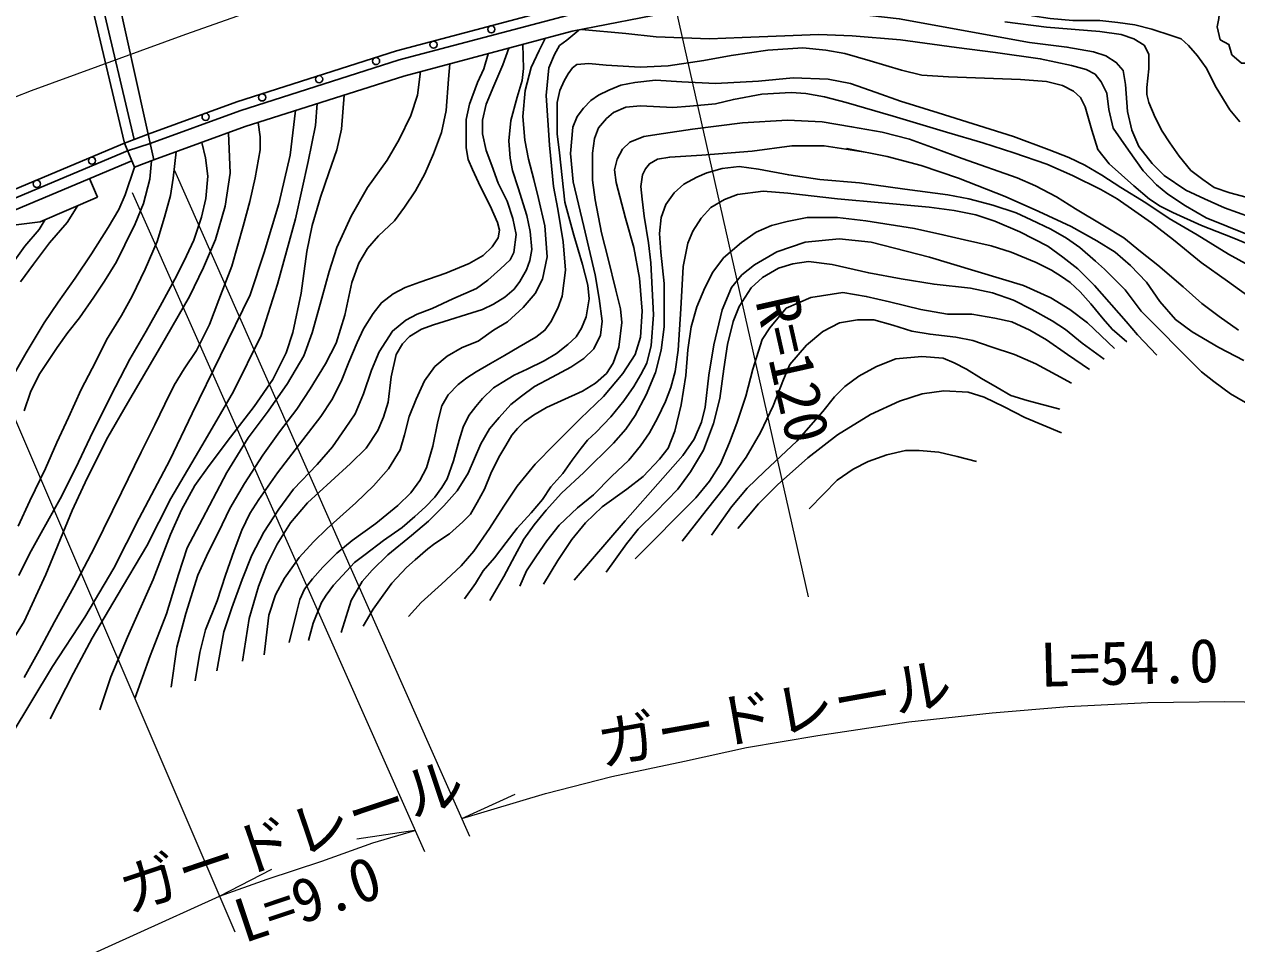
# Model space of a CAD drawing. Units: millimetres at full size, sheet at 1:1000; details may follow other scales. Extents: x 40000 to 680000, y 20000 to 380000.
# Drawn here: x 338367 to 389062, y 259204 to 297654 of the extents above; entities that cross this region are included whole.
import ezdxf
from ezdxf.enums import TextEntityAlignment as Align

# ---------------------------------------------------------------- set-up
doc = ezdxf.new("R2010")
doc.units = ezdxf.units.MM
doc.header["$LTSCALE"] = 1000
doc.linetypes.add('CHAIN', pattern=[18.5, 12, -1.5, 3.5, -1.5])
for name, color, linetype, lineweight in [('M-BGD', 7, 'Continuous', 25), ('M-BMK', 2, 'CHAIN', 13), ('M-STR-HTXT', 7, 'Continuous', 13), ('M-STR-STR1', 1, 'Continuous', 25)]:
    doc.layers.add(name, color=color, linetype=linetype, lineweight=lineweight)
doc.styles.add('ＭＳ ゴシック', font='')
doc.styles.get('ＭＳ ゴシック').set_extended_font_data('MS Gothic')

msp = doc.modelspace()

# ---------------------------------------------------------------- linework, layer by layer
at = {"layer": 'M-BGD'}
for p, q in [((340849, 299939), (342555, 292681)), ((341250, 300109), (342960, 292836)), ((342555, 292681), (343551, 293063)), ((342555, 292681), (342974, 291681)), ((342690, 292358), (343638, 292669)), ((343790, 291979), (342974, 291681)), ((341428, 290423), (341100, 291203))]:
    msp.add_line(p, q, dxfattribs=at)
for points in [[(394512, 301564), (386078, 301618), (377566, 301080), (369719, 300141), (361033, 298431), (353930, 296544), (347252, 294416), (343551, 293063)], [(391427, 293434), (391132, 293174), (390802, 293198), (390478, 293415), (390144, 293936), (389779, 295535), (389833, 296023), (389258, 296025), (388854, 296382), (388738, 296808), (388370, 297005), (388238, 297542), (388316, 297891), (388347, 298186), (388005, 298178), (387538, 298419), (387383, 298730), (387274, 299151), (387282, 299664), (387041, 299772), (386590, 300013), (386232, 300285), (386109, 300518)], [(389186, 293572), (388772, 294076), (388202, 295013), (387784, 295838), (387427, 296333), (387046, 296762), (386737, 297039), (386357, 297169), (385518, 297442), (384801, 297632), (384088, 297723), (383338, 297810), (382207, 297810), (381268, 297894), (380523, 298011), (379656, 298223), (378768, 298457), (378163, 298681), (377598, 298936), (377086, 299198), (376663, 299406), (375933, 299777)], [(389634, 289586), (388546, 289973), (387712, 290356), (386928, 290723), (386021, 291332), (385521, 291836), (384962, 292548), (384677, 293224), (384501, 294003), (384408, 295135), (384319, 295715), (384025, 296057), (383584, 296327), (383070, 296498), (381962, 296700), (380393, 296892), (374951, 297887), (372989, 298098), (371049, 298206), (368678, 298206), (367155, 298159), (366139, 298315)], [(379368, 297757), (381114, 297536), (383342, 297354), (384235, 297232), (384762, 297041), (385193, 296776), (385391, 296405), (385391, 295784), (385305, 295007), (385305, 294723), (385388, 294388), (385651, 293751), (385944, 293189), (386268, 292699), (386654, 292140), (387147, 291542), (387642, 291156), (388115, 290833), (388774, 290599), (389461, 290420)], [(349441, 271808), (349750, 273040), (349892, 273600), (350086, 274027), (350421, 274458), (350857, 274950), (351437, 275536), (352071, 276068), (353067, 276781), (353987, 277528), (354525, 278066), (354911, 278573), (355190, 279101), (355444, 280006), (355658, 281041), (355820, 281704), (356095, 282161), (356506, 282592), (356866, 282871), (357257, 283125), (357857, 283471), (358441, 283800), (359066, 284166), (359752, 284568), (360138, 284862), (360382, 285217), (360672, 285782), (360854, 286279), (361002, 287376), (360895, 288560), (360672, 289926), (360489, 290876), (360335, 292597), (360185, 294668), (360297, 295838), (360532, 296395), (360752, 296762), (361048, 296987), (361550, 297412)], [(389512, 288862), (387781, 289566), (386923, 290064), (386186, 290545), (385711, 290943), (385146, 291521), (384536, 292383), (383896, 293312), (383714, 294093), (383634, 294769), (383395, 295245), (383142, 295564), (382769, 295766), (382150, 295931), (380847, 296215), (378979, 296474), (377339, 296676), (375010, 296996), (372984, 297175), (371587, 297225), (368389, 297094), (367022, 297049), (364794, 297124), (363522, 297264), (361668, 297435)], [(346425, 270618), (346716, 272244), (347043, 273249), (347472, 274432), (347878, 275447), (348385, 276416), (349006, 277375), (349626, 278220), (350620, 279238), (351252, 279982), (351782, 280748), (352199, 281369), (352550, 282195), (352888, 283187), (353204, 283953), (353769, 284825), (354322, 285276), (354795, 285535), (355416, 285772), (356286, 286169), (357279, 286609), (357753, 286958), (358283, 287421), (358689, 287804), (358834, 288110), (358928, 288861), (358800, 289532), (358563, 290251), (358180, 291015), (357914, 291747), (357682, 292378), (357520, 293066), (357520, 293641), (357679, 294318), (358003, 295075), (358370, 295956), (358627, 296654)], [(347490, 271023), (347774, 272805), (348157, 274150), (348513, 275054), (348948, 275920), (349499, 276809), (350209, 277645), (351186, 278537), (352003, 279287), (352660, 279930), (353145, 280667), (353391, 281227), (353583, 281857), (353703, 282915), (353924, 283842), (354184, 284290), (354469, 284592), (354976, 284907), (355478, 285085), (357530, 285733), (357991, 285951), (358455, 286248), (358851, 286580), (359093, 286903), (359366, 287390), (359502, 287781), (359592, 288241), (359519, 288994), (359377, 289653), (359021, 290818), (358780, 291533), (358679, 292052), (358621, 292779), (358710, 293625), (358971, 294602), (359186, 295306), (359247, 295805), (359216, 296810)], [(348405, 271291), (348597, 272938), (348870, 273793), (349254, 274493), (349856, 275350), (350463, 276006), (351034, 276567), (352224, 277644), (352969, 278347), (353595, 279065), (354079, 279852), (354265, 280486), (354464, 281248), (354749, 281979), (355096, 282737), (355537, 283338), (356045, 283772), (356671, 284131), (357341, 284406), (357986, 284864), (358575, 285211), (359226, 285813), (359722, 286402), (360032, 286998), (360225, 287933), (360126, 289224), (359865, 290365), (359679, 291158), (359456, 292015), (359294, 292810), (359214, 293795), (359313, 294887), (359567, 295842), (359902, 296555), (360147, 297057)], [(389911, 288298), (388872, 288738), (387585, 289244), (386389, 289785), (385861, 290053), (385419, 290340), (384755, 290904), (383730, 291820), (383252, 292415), (383006, 293227), (382719, 294205), (382523, 294590), (382236, 294853), (381772, 295090), (381112, 295258), (380024, 295349), (377014, 295450), (375901, 295524), (375045, 295728), (373735, 296119), (372673, 296434), (371885, 296566), (370916, 296670), (369463, 296566), (367924, 296352), (366776, 296134), (365287, 295911), (364125, 295865), (362700, 295942), (361972, 296015), (361465, 295973), (361294, 295831), (361111, 295579), (360936, 295295), (360761, 294887), (360655, 294388), (360655, 293071), (360746, 292276), (360967, 290220), (361346, 288841), (361711, 287604), (361925, 286747), (361987, 286175), (361868, 285424), (361668, 284948), (361444, 284579), (361095, 284266), (360625, 283892), (360099, 283586), (359391, 283233), (358851, 282976), (358344, 282671), (357989, 282457), (357531, 281999), (357251, 281673), (356949, 281292), (356725, 280799), (356547, 280269), (356317, 279400), (356047, 278639), (355820, 278281), (355537, 277880), (355142, 277468), (354695, 277064), (354162, 276610), (353392, 276063), (352622, 275484), (352181, 275142), (351668, 274606), (351302, 274194), (350993, 273780), (350799, 273473), (350447, 272615), (350256, 271888)], [(345516, 270194), (345703, 271381), (345951, 272327), (346430, 273545), (346782, 274611), (347140, 275653), (347459, 276505), (347801, 277190), (348175, 277784), (348962, 278900), (350019, 280272), (350764, 281246), (351227, 281946), (351620, 282711), (351936, 283519), (352282, 284343), (352552, 284914), (352960, 285561), (353299, 286007), (353793, 286378), (354293, 286640), (354910, 286871), (355996, 287241), (356974, 287649), (357553, 287981), (357930, 288351), (358184, 288728), (358237, 289048), (358158, 289364), (357854, 290061), (357447, 290859), (357113, 291584), (356932, 292001), (356842, 292480), (356842, 293675), (356981, 294309), (357315, 295219), (357579, 295790), (357760, 296423)], [(342990, 269455), (343631, 271248), (344317, 273007), (344822, 274649), (345172, 275767), (345819, 276970), (346402, 278082), (346842, 278909), (347735, 280361), (348563, 281473), (349379, 282626), (350052, 283792), (350401, 284749), (350804, 286200), (351114, 287313), (351438, 288321), (352033, 289632), (352719, 290822), (353547, 291973), (354040, 292830), (354532, 293838), (354816, 294692), (354931, 295672)], [(344514, 269929), (344743, 271601), (345119, 273017), (345623, 274617), (346053, 275559), (346483, 276419), (346961, 277407), (347572, 278450), (348345, 279631), (349044, 280614), (349763, 281560), (350321, 282410), (350966, 283450), (351403, 284323), (351773, 285495), (352062, 286857), (352352, 287664), (352715, 288280), (353184, 288801), (353846, 289429), (354265, 290003), (354731, 290693), (355109, 291395), (355482, 292236), (355813, 293133), (356002, 294052), (356104, 295364), (356162, 295999)], [(351620, 272224), (352038, 273556), (352499, 274359), (352910, 274826), (353570, 275473), (354554, 276270), (355271, 276882), (355906, 277523), (356467, 278146), (356928, 278876), (357463, 280107), (357826, 280738), (358223, 281214), (358715, 281750), (359157, 282108), (359705, 282501), (360437, 282897), (361220, 283316), (361768, 283681), (362182, 284078), (362461, 284647), (362537, 285242), (362401, 286180), (362243, 287173), (361757, 289196), (361321, 291071), (361206, 292255), (361304, 293354), (361484, 293790), (361750, 294151), (362051, 294465), (362371, 294691), (362803, 294893), (363308, 295101), (363902, 295218), (364762, 295317), (365856, 295245), (367270, 295178), (369062, 295277), (370521, 295412), (371979, 295354), (372915, 295183), (373992, 294800), (375009, 294436), (376576, 293949), (379731, 292963), (381213, 292396), (382038, 292087), (382712, 291766), (383424, 291345), (384219, 290833), (385265, 290185), (386236, 289535), (387414, 288849), (388719, 288042), (389866, 287412)], [(341526, 268979), (341985, 270364), (342687, 272023), (343758, 274429), (344482, 276316), (344940, 277354), (345500, 278373), (346101, 279208), (346988, 280392), (347976, 281675), (348762, 282798), (349322, 283908), (349597, 284763), (349944, 286416), (350178, 288157), (350403, 289239), (350759, 290430), (351106, 291441), (351442, 292397), (351625, 293273), (351738, 294691)], [(389771, 286120), (388674, 286913), (387571, 287687), (386420, 288642), (385500, 289356), (384799, 289843), (384068, 290348), (383380, 290738), (382197, 291334), (381120, 291798), (379749, 292283), (378453, 292689), (376923, 293147), (374692, 293809), (372735, 294388), (371827, 294618), (371041, 294760), (370434, 294805), (369211, 294729), (368018, 294514), (367275, 294328), (366192, 294223), (365478, 294178), (364130, 294248), (363526, 294192), (363006, 293959), (362705, 293707), (362378, 293322), (362205, 292882), (362121, 292269), (362121, 291134), (362239, 290314), (362506, 288934), (362775, 287846), (363096, 286539), (363303, 285749), (363356, 285176), (363220, 284146), (362996, 283481), (362711, 283052), (362250, 282651), (361703, 282313), (360814, 281914), (360204, 281622), (359666, 281309), (359274, 281022), (358996, 280753), (358759, 280474), (358506, 280035), (358205, 279554), (357876, 278871), (357604, 278207), (357301, 277660), (357019, 277172), (356709, 276847), (356147, 276345), (355539, 275939), (355242, 275715), (354711, 275260), (354356, 274940), (353737, 274289), (353379, 273783), (352959, 273200), (352542, 272490)], [(337821, 267927), (339546, 270800), (340907, 272856), (342118, 274913), (343177, 276999), (344448, 279419), (345386, 281384), (346566, 283804), (347807, 286344), (348400, 288114), (349006, 290148), (349490, 292182), (349712, 294046)], [(339447, 268610), (340421, 270526), (341213, 271986), (342247, 273750), (343495, 275849), (344500, 277826), (345930, 280259), (347117, 282296), (348268, 284634), (348951, 286781), (349712, 289515), (350239, 291918), (350551, 293419), (350618, 294334)], [(348147, 293547), (348230, 292951), (348230, 292397), (348025, 291230), (347792, 290243), (347521, 289214), (347044, 287544), (346502, 286135), (346114, 285097), (345564, 284009), (345060, 283243), (344634, 282569), (344238, 281769), (343820, 280901), (343254, 279763), (342432, 278077), (341300, 275777), (340447, 274123), (339632, 272671), (338997, 271463), (338361, 270333)], [(354430, 272883), (354967, 273481), (355815, 274243), (356640, 275006), (357163, 275625), (357823, 276562), (358422, 277501), (358982, 278334), (359732, 279260), (360557, 280098), (361622, 281163), (362589, 282092), (363390, 283050), (363904, 283850), (364126, 284572), (364208, 285657), (364090, 287034), (363851, 288320), (363509, 289539), (363115, 291037), (363048, 291565), (363151, 292007), (363386, 292430), (363686, 292727), (364269, 292961), (365093, 293089), (366309, 293264), (368395, 293526), (370280, 293638), (371723, 293575), (372957, 293365), (374234, 293139), (375379, 292853), (376449, 292465), (377585, 292046), (379881, 291230), (380649, 290894), (381524, 290431), (382320, 289930), (383463, 289259), (384347, 288724), (385036, 288152), (385756, 287587), (386820, 286671), (387604, 285973), (388321, 285428), (389138, 284867)], [(337373, 271091), (338369, 272677), (339271, 274645), (340364, 277316), (341002, 278677), (341862, 280391), (342684, 281807), (344059, 284172), (345274, 286265), (345863, 287485), (346367, 288659), (346766, 290051), (346981, 291427), (346906, 293119)], [(334228, 289175), (334790, 289422), (342555, 292681)], [(345788, 292710), (345947, 292075), (346036, 291304), (345954, 290368), (345772, 289584), (345451, 288632), (345148, 287975), (344745, 287144), (344048, 285868), (343471, 284825), (342783, 283646), (342188, 282488), (341713, 281555), (341127, 280375), (340515, 279082), (339870, 277809), (339071, 276389), (338587, 275507), (338146, 274607)], [(389360, 283597), (388317, 284138), (387196, 284793), (386496, 285304), (385841, 286066), (385287, 286863), (384623, 287572), (383978, 288126), (383211, 288603), (382133, 289197), (380786, 289822), (379379, 290448), (377425, 291222), (375870, 291745), (374452, 292125), (372762, 292460), (373441, 292326), (371814, 292564), (370466, 292564), (368808, 292351), (366699, 292184), (365357, 292100), (364847, 292010), (364506, 291823), (364338, 291604), (364216, 291352), (364149, 290876), (364200, 290335), (364283, 289623), (364468, 288516), (364562, 287678), (364675, 285505), (364582, 284214), (364401, 283480), (364145, 283014), (363854, 282509), (363441, 281904), (362893, 281239), (362283, 280594), (361921, 280260), (361659, 279929), (361281, 279423), (360880, 278871), (360384, 278305), (360041, 277776), (359558, 277223), (358976, 276576), (358522, 275977), (358033, 275338), (357561, 274800), (357229, 274271), (356781, 273632)], [(313859, 279250), (314252, 279559), (314235, 279872), (320217, 282620), (334928, 289101), (342690, 292358)], [(338119, 276673), (338596, 277727), (339249, 279081), (339736, 280169), (340213, 281207), (340748, 282375), (341358, 283546), (341805, 284460), (342427, 285478), (342876, 286286), (343424, 287413), (343918, 288573), (344233, 289591), (344481, 290493), (344593, 291212), (344713, 292317)], [(334635, 288480), (335106, 288687), (342864, 291943)], [(337836, 282841), (338444, 283910), (339204, 285174), (339779, 286026), (340493, 287032), (341181, 288056), (341882, 289155), (342325, 289902), (342589, 290522), (342974, 291681)], [(343681, 291939), (343613, 291176), (343346, 290156), (343003, 289304), (342579, 288435), (342231, 287716), (341716, 286907), (341283, 286238), (340678, 285382), (340192, 284759), (339747, 284131), (339350, 283551), (338994, 283010), (338626, 282263), (338359, 281491)], [(357827, 273563), (358413, 274568), (358872, 275430), (359252, 276118), (359688, 276727), (360186, 277336), (360835, 278040), (361762, 278906), (362997, 280140), (363513, 280728), (363909, 281297), (364368, 282160), (364764, 283093), (365001, 284023), (365128, 284996), (365128, 286807), (364980, 288130), (364925, 288905), (364994, 289579), (365198, 290116), (365535, 290599), (365950, 290961), (366494, 291262), (366905, 291438), (367551, 291628), (368254, 291710), (369063, 291596), (370331, 291352), (371637, 291169), (373283, 291019), (375185, 290763), (376983, 290519), (377856, 290353), (378865, 290084), (379836, 289763), (380470, 289475), (381284, 289080), (381946, 288710), (382499, 288317), (383154, 287743), (383540, 287410), (384394, 286548), (385073, 285657), (385849, 284870), (386655, 284056), (387590, 283124), (388106, 282722), (388797, 282199), (389691, 281678)], [(385718, 283819), (384908, 284660), (384439, 285220), (383118, 286723), (382423, 287428), (381794, 287914), (381157, 288379), (379987, 288977), (378947, 289414), (378147, 289684), (377246, 289871), (376201, 290010), (374226, 290181), (372366, 290349), (370287, 290587), (369261, 290678), (368182, 290531), (367638, 290331), (367077, 289985), (366667, 289546), (366316, 289004), (366108, 288500), (365918, 287526), (365818, 285748), (365705, 284030), (365582, 283140), (365398, 282463), (365174, 281882), (364850, 281182), (364503, 280562), (364128, 280031), (363641, 279421), (362926, 278739), (362168, 277983), (361503, 277427), (360731, 276701), (360218, 276048), (359789, 275422), (359368, 274798), (359094, 274152)], [(341428, 290423), (339035, 289392), (337233, 289166), (334863, 288089), (334228, 289175)], [(340606, 290069), (340165, 289359), (339416, 288509), (338747, 287618), (338210, 286888)], [(337577, 287249), (338391, 288378), (338988, 289075), (339246, 289483)], [(360073, 274242), (360675, 275235), (361268, 276104), (361832, 276801), (362529, 277469), (363561, 278214), (364240, 278749), (364928, 279465), (365292, 279927), (365569, 280643), (365836, 281741), (366028, 282966), (366108, 284034), (366256, 285003), (366482, 285836), (366825, 286634), (367162, 287282), (367598, 287884), (368357, 288533), (368964, 288958), (369614, 289239), (370263, 289405), (371102, 289576), (372376, 289576), (373553, 289435), (375588, 289117), (376777, 288854), (377683, 288645), (378793, 288394), (379633, 288118), (380676, 287695), (381319, 287370), (381741, 287101), (382103, 286862), (382513, 286464), (382956, 285961), (383476, 285330), (383850, 284902), (384463, 284381)], [(383951, 284094), (382823, 285164), (382086, 285731), (381284, 286208), (380146, 286733), (376219, 287908), (373782, 288538), (372435, 288681), (371021, 288548), (369836, 288137), (368899, 287593), (368374, 287173), (367934, 286647), (367552, 285711), (367196, 284248), (366996, 282987), (366833, 281641), (366689, 281008), (366374, 280311), (365896, 279624), (365065, 278679), (363487, 276890), (361354, 274414)], [(362694, 274740), (363544, 275924), (364041, 276535), (364777, 277270), (365694, 278216), (366229, 278932), (366765, 279848), (367185, 280959), (367453, 282009), (367615, 283250), (367768, 284266), (368007, 285221), (368256, 285854), (368753, 286637), (369240, 287067), (369909, 287449), (370501, 287630), (371151, 287735), (372145, 287611), (373674, 287258), (375031, 287010), (376407, 286780), (377936, 286618), (378855, 286426), (379734, 286121), (380499, 285729), (381349, 285252), (381904, 284889), (382594, 284323), (383521, 283645)], [(382910, 283219), (381989, 283848), (381111, 284454), (380415, 284865), (379663, 285216), (378943, 285361), (377992, 285531), (376973, 285531), (375847, 285731), (374538, 286053), (373575, 286271), (372588, 286438), (371256, 286229), (370227, 285776), (369539, 284955), (369214, 284468), (368832, 283226), (368535, 282100), (368162, 280980), (367855, 280166), (367473, 279278), (367014, 278553), (366451, 277846), (363907, 275303)], [(365881, 276034), (366875, 277325), (367691, 278342), (368549, 279552), (369144, 280581), (369681, 281695), (370117, 282801), (370377, 283421), (371073, 284233), (371760, 284811), (372448, 285172), (373202, 285289), (373884, 285289), (374683, 285073), (375482, 284825), (376240, 284691), (377315, 284570), (378033, 284429), (378798, 284161), (379766, 283838), (380665, 283449), (381511, 282993), (382148, 282644)], [(381669, 281561), (380300, 281920), (379615, 282129), (379047, 282465), (378397, 282836), (377759, 283230), (377249, 283497), (376785, 283694), (375893, 283762), (374804, 283661), (374006, 283345), (373262, 282941), (372678, 282500), (372249, 282078), (371761, 281465), (370670, 280220), (369324, 278957), (368590, 278259), (367935, 277480), (367101, 276290)], [(368201, 276564), (369066, 277599), (369858, 278397), (371124, 279524), (372373, 280483), (373752, 281334), (374960, 281896), (375911, 282199), (376821, 282325), (377832, 282270), (378505, 282054), (379343, 281652), (380201, 281209), (381742, 280569)], [(371180, 277393), (371790, 278009), (372361, 278586), (373024, 279052), (373653, 279373), (374435, 279649), (375209, 279826), (375780, 279826), (376600, 279754), (377378, 279585), (378181, 279375)]]:
    msp.add_lwpolyline(points, dxfattribs=at)
for centre in [(357897, 297443), (355480, 296801), (353077, 296115), (350695, 295356), (348313, 294597), (345951, 293781), (341200, 291949), (338894, 290982)]:
    msp.add_circle(centre, 150, dxfattribs=at)
at = {"layer": 'M-BMK'}
msp.add_lwpolyline([(334224, 293171), (338675, 294883), (345120, 297237), (349793, 298895), (351867, 299538), (354562, 300352), (357006, 301003), (358650, 301462), (360605, 301965), (362678, 302469), (366432, 303174), (370110, 303857), (372302, 304173), (375440, 304587), (379226, 304886), (381517, 305036), (384871, 305218), (386910, 305246), (389749, 305261)], dxfattribs=at)
at = {"layer": 'M-STR-HTXT'}
for p, q in [((371155, 273707), (364594, 302829)), ((344644, 291535), (356982, 263709)), ((342882, 290622), (355095, 263055)), ((334858, 288406), (347174, 259702)), ((356656, 264446), (358889, 265465)), ((354701, 263945), (352273, 263583)), ((346535, 261192), (348712, 262327)), ((327332, 252514), (346535, 261192))]:
    msp.add_line(p, q, dxfattribs=at)
for points in [[(356656, 264446), (360165, 265487), (362933, 266196), (365971, 266837), (368570, 267410), (371541, 267916), (375355, 268490), (378832, 268861), (382005, 269131), (385347, 269299), (388568, 269338), (393474, 269257)], [(346535, 261192), (348529, 261899), (350806, 262663), (352947, 263426), (354701, 263945)]]:
    msp.add_lwpolyline(points, dxfattribs=at)
at = {"layer": 'M-STR-STR1'}
msp.add_line((343790, 291979), (341780, 301085), dxfattribs=at)
for points in [[(394577, 301164), (386089, 301218), (377602, 300682), (369782, 299745), (361124, 298041), (354043, 296160), (347382, 294038), (343638, 292669)], [(394688, 300463), (386109, 300518), (377666, 299985), (369891, 299053), (361281, 297359), (354239, 295488), (347608, 293375), (343790, 291979)]]:
    msp.add_lwpolyline(points, dxfattribs=at)

# ---------------------------------------------------------------- texts
at = {"layer": 'M-STR-HTXT', "style": 'ＭＳ ゴシック'}
for s, rotation, p in [('R=120', 282.698, (368392, 285971)), ('L=54.0', 1.528, (380877, 269400)), ('ガードレール', 10.091, (362594, 266098)), ('ガードレール', 18.539, (342884, 259956)), ('L=9.0', 18.539, (347728, 258699))]:
    msp.add_text(s, height=1833, rotation=rotation, dxfattribs=at).set_placement(p, align=Align.BOTTOM_LEFT)

doc.saveas('drawing.dxf')
